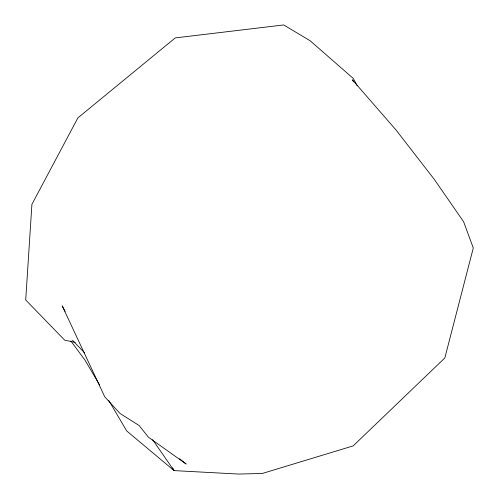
<?xml version="1.0" encoding="UTF-8"?>
<svg xmlns="http://www.w3.org/2000/svg" width="499" height="499" viewBox="0 0 499 499"><rect width="100%" height="100%" fill="white"/><g stroke="black" fill="none" stroke-linecap="round" stroke-linejoin="round"><path stroke-width="0.75" d="M75.23 342.439L64.633 340.118L25.711 299.968L31.917 204.316L77.906 117.858L175.255 37.905L283.694 24.95L310.135 40.75L353.311 78.468L357.315 85.922M179.528 458.7L186.183 464.033L148.471 437.255L139.159 425.547L119.991 413.434L104.746 396.811L62.188 305.85L65.138 311.345M72.492 340.281L84.612 352.868M70.852 340.992L85.055 360.241L99.6 384.935M152.607 439.656L174.057 470.607L238.329 474.05L262.231 473.495L353.161 445.894L444.834 357.964L473.289 247.991L463.615 221.762L434.199 179.235L395.869 129.802L352.381 79.828L353.573 81.805M108.651 400.279L126.74 430.98L174.057 470.607L172.666 467.825"/></g></svg>
